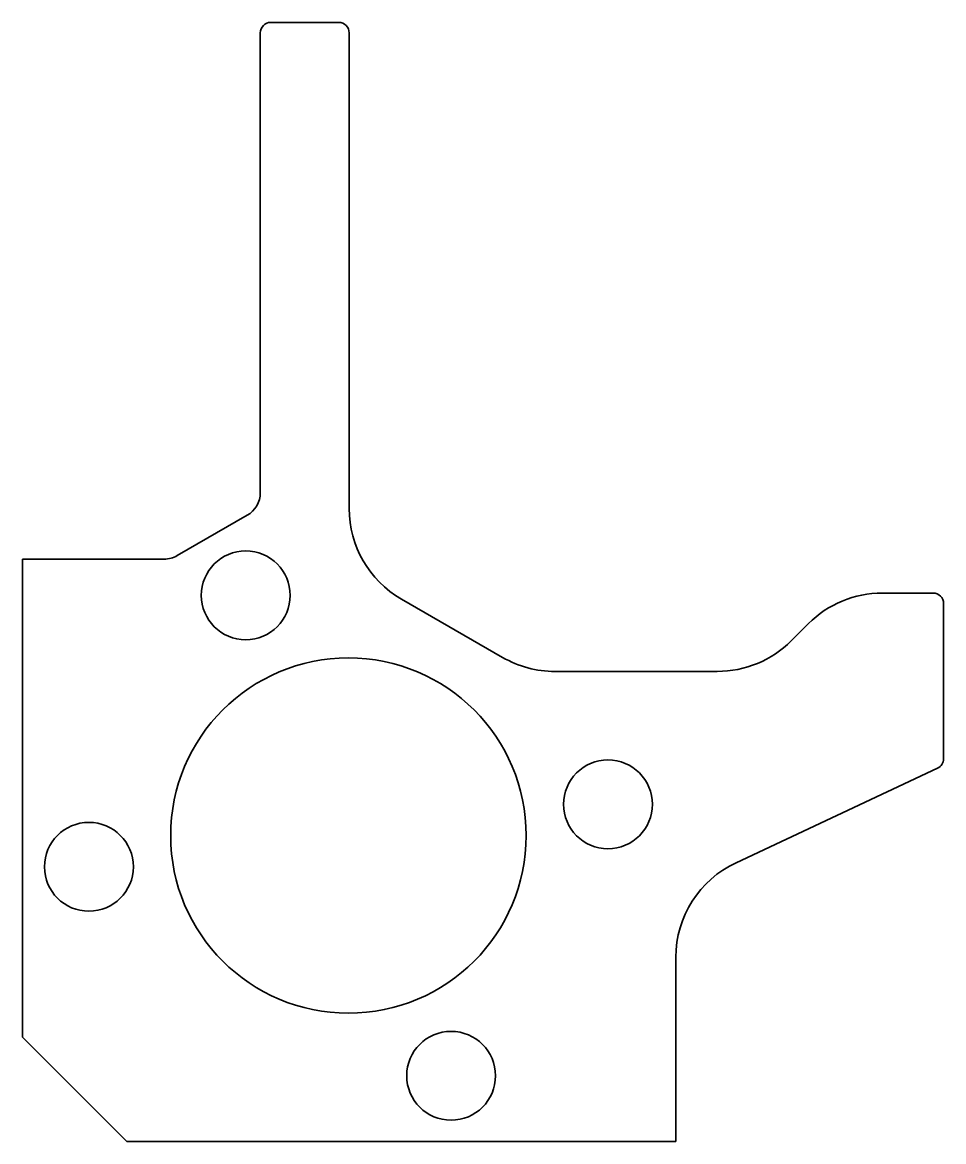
# Model space of a CAD drawing. Header units: millimetres. Extents: x 0 to 176, y 0 to 214.
import ezdxf

# ---------------------------------------------------------------- set-up
doc = ezdxf.new("R2010")
doc.units = ezdxf.units.MM
doc.layers.add('SIMUMAK Visible (ISO)', color=7, linetype='Continuous', lineweight=35)

# ---------------------------------------------------------------- blocks, each defined once
blk = doc.blocks.new('SIL-027-CCCP-02_Sheet_5_SIL-027-CCCP-02')
at = {"layer": 'SIMUMAK Visible (ISO)'}
for p, q in [((-27.6, 107.11), (-40.6, 107.11)), ((-42.6, 105.11), (-42.6, 17.1)), ((-25.6, 14.06), (-25.6, 105.11)), ((-45.1, 12.77), (-58.47, 5.06)), ((-88.1, -87.11), (-88.1, 4.39)), ((-88.1, 4.39), (-60.97, 4.39)), ((86.1, -2.11), (76.38, -2.11)), ((-15.6, -3.26), (3.76, -14.44)), ((88.1, -33.84), (88.1, -4.11)), ((62.24, -7.97), (58.96, -11.26)), ((44.82, -17.11), (13.76, -17.11)), ((48.41, -53.72), (86.95, -35.65)), ((36.9, -71.83), (36.9, -107.11)), ((-68.1, -107.11), (-88.1, -87.11)), ((36.9, -107.11), (-68.1, -107.11))]:
    blk.add_line(p, q, dxfattribs=at)
for centre, radius in [((-45.38, -2.55), 8.5), ((-25.74, -48.53), 34), ((23.9, -42.55), 8.5), ((-75.38, -54.51), 8.5), ((-6.1, -94.51), 8.5)]:
    blk.add_circle(centre, radius, dxfattribs=at)
at = {"layer": 'SIMUMAK Visible (ISO)', "extrusion": (0, 0, -1)}
for centre, radius, start, end in [((27.6, 105.11), 2, 90, 180), ((40.6, 105.11), 2, 0, 90), ((-76.38, -22.11), 20, 45, 90), ((-86.1, -4.11), 2, 90, 180), ((-86.1, -33.84), 2, 180, 244.8852)]:
    blk.add_arc(centre, radius, start, end, dxfattribs=at)
at = {"layer": 'SIMUMAK Visible (ISO)'}
for centre, radius, start, end in [((-47.6, 17.1), 5, 300, 360), ((-5.6, 14.06), 20, 180, 240), ((-60.97, 9.39), 5, 270, 300), ((44.82, 2.89), 20, 270, 315), ((13.76, 2.89), 20, 240, 270), ((56.9, -71.83), 20, 115.1148, 180)]:
    blk.add_arc(centre, radius, start, end, dxfattribs=at)

msp = doc.modelspace()

# ---------------------------------------------------------------- block references
msp.add_blockref('SIL-027-CCCP-02_Sheet_5_SIL-027-CCCP-02', (88.1, 107.11))

doc.saveas('drawing.dxf')
